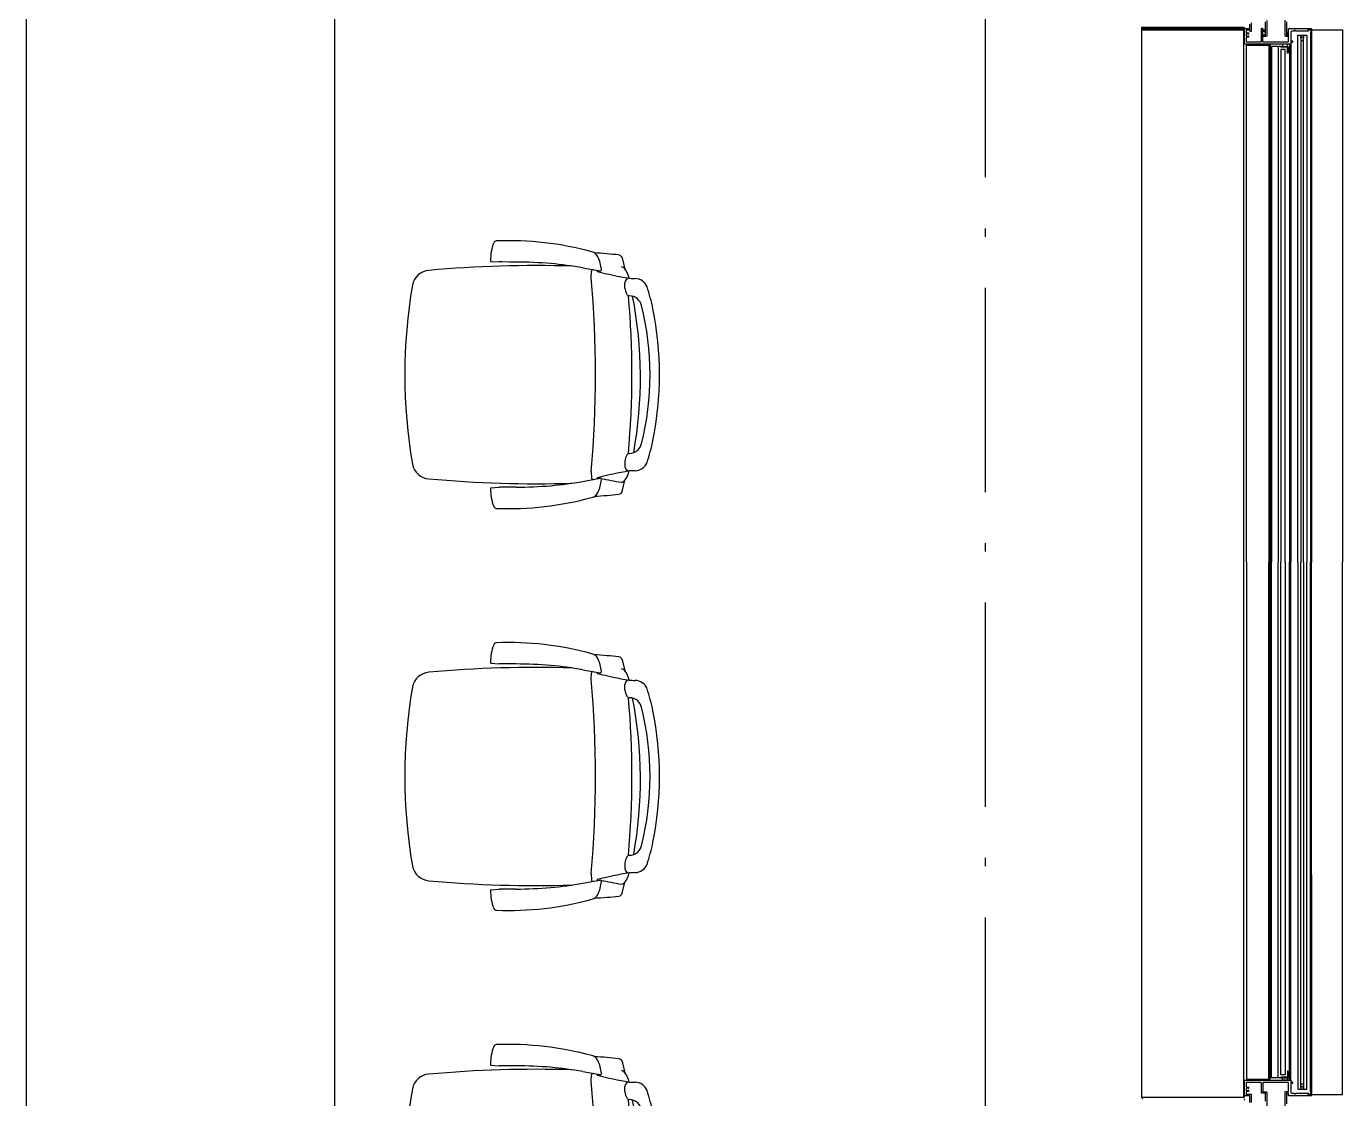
# Model space of a CAD drawing. Extents: x -120222 to -41942, y -19134 to 30932.
# Drawn here: x -71035 to -68087, y -2667 to -265 of the extents above; entities that cross this region are included whole.
import ezdxf

# ---------------------------------------------------------------- set-up
doc = ezdxf.new("R2010")
doc.units = 0
doc.header["$LTSCALE"] = 150
doc.header["$MEASUREMENT"] = 0
doc.linetypes.add('ISO-10______', pattern=[4.699, 3.048, -0.762, 0.127, -0.762])
doc.layers.get('0').update_dxf_attribs({"linetype": 'CONTINUOUS'})
for name, color, linetype in [('____-567', 7, 'CONTINUOUS'), ('_____', 7, 'CONTINUOUS'), ('____B', 7, 'CONTINUOUS')]:
    doc.layers.add(name, color=color, linetype=linetype)

# ---------------------------------------------------------------- blocks, each defined once
blk = doc.blocks.new('____-24')
at = {"color": 1, "linetype": 'Continuous'}
for p, q in [((-74742.6, -4819), (-74742.6, -4815.5)), ((-74594.6, -4826.5), (-74594.6, -6014)), ((-74592.6, -4823.5), (-74592.6, -6014)), ((-74687.6, -4854.7), (-74687.6, -6014)), ((-74684.6, -4854.7), (-74684.6, -6014)), ((-74667.2, -4859), (-74667.2, -6014)), ((-74641.6, -4854.7), (-74641.6, -6014)), ((-74638.6, -4854.7), (-74638.6, -6014)), ((-74687.6, -7173.3), (-74687.6, -6014)), ((-74684.6, -7173.3), (-74684.6, -6014)), ((-74667.2, -7169), (-74667.2, -6014)), ((-74641.6, -7173.3), (-74641.6, -6014)), ((-74638.6, -7173.3), (-74638.6, -6014)), ((-74594.6, -7201.5), (-74594.6, -6014)), ((-74592.6, -7204.5), (-74592.6, -6014)), ((-74971, -7215.5), (-74971, -7212.5)), ((-74742.6, -7212.5), (-74742.6, -7209)), ((-74742.6, -7219), (-74742.6, -7215.5))]:
    blk.add_line(p, q, dxfattribs=at)
at = {"color": 1, "linetype": 'Continuous', "flags": 128}
for points in [[(-74648.1, -4804), (-74648.1, -4827.3), (-74648.1, -4827.3, 0.414214), (-74647.6, -4827.8), (-74646.1, -4827.8), (-74646.1, -4827.8, -0.414214), (-74645.1, -4828.8), (-74645.1, -4830), (-74645.1, -4830, -0.414214), (-74645.9, -4830.8), (-74646.3, -4830.8), (-74646.3, -4830.8, -0.414214), (-74646.6, -4830.5), (-74646.6, -4829.8), (-74646.6, -4829.8, 0.414214), (-74647.1, -4829.3), (-74647.6, -4829.3), (-74647.6, -4829.3, 0.414214), (-74648.1, -4829.8), (-74648.1, -4834.2), (-74648.1, -4834.2, 0.414214), (-74647.6, -4834.7), (-74647.1, -4834.7), (-74647.1, -4834.7, 0.414214), (-74646.6, -4834.2), (-74646.6, -4833.5), (-74646.6, -4833.5, -0.414214), (-74646.3, -4833.2), (-74645.9, -4833.2), (-74645.9, -4833.2, -0.414214), (-74645.1, -4834), (-74645.1, -4835.2), (-74644.6, -4835.2), (-74644.6, -4835.2, -0.414214), (-74644.1, -4835.7), (-74644.1, -4836.2), (-74644.1, -4836.2, -0.414214), (-74644.6, -4836.7), (-74649.1, -4836.7), (-74649.1, -4836.7, -0.414214), (-74651.1, -4834.7), (-74651.1, -4800.5)], [(-74692.6, -4801), (-74692.6, -4834.7), (-74692.6, -4834.7, -0.414214), (-74694.6, -4836.7), (-74700.1, -4836.7), (-74700.1, -4836.7, -0.414214), (-74700.6, -4836.2), (-74700.6, -4835.7), (-74700.6, -4835.7, -0.414214), (-74700.1, -4835.2), (-74698.6, -4835.2), (-74698.6, -4832.5), (-74698.6, -4832.5, -0.414214), (-74698.3, -4832.2), (-74697.4, -4832.2), (-74697.4, -4832.2, -0.414214), (-74697.1, -4832.5), (-74697.1, -4834.7), (-74695.6, -4834.7), (-74695.6, -4834.7, 0.414214), (-74695.1, -4834.2), (-74695.1, -4824.2), (-74695.1, -4824.2, 0.414214), (-74695.6, -4823.7), (-74697.1, -4823.7), (-74697.1, -4825.9), (-74697.1, -4825.9, -0.414214), (-74697.4, -4826.2), (-74698.3, -4826.2), (-74698.3, -4826.2, -0.414214), (-74698.6, -4825.9), (-74698.6, -4823.2), (-74700.1, -4823.2), (-74700.1, -4823.2, -0.414214), (-74700.6, -4822.7), (-74700.6, -4822.2), (-74700.6, -4822.2, -0.414214), (-74700.1, -4821.7), (-74695.6, -4821.7), (-74695.6, -4821.7, 0.414214), (-74695.1, -4821.2), (-74695.1, -4804)], [(-74727.1, -4806), (-74727.1, -4823.7), (-74727.1, -4823.7, -0.414214), (-74728.8, -4825.5, -0.414214), (-74730.6, -4823.7), (-74730.6, -4809)], [(-74651.1, -7234.7), (-74651.1, -7200.5), (-74651.1, -7200.5, -0.414214), (-74650.1, -7199.5), (-74645.6, -7199.5), (-74645.6, -7199.5, 0.414214), (-74643.6, -7197.5), (-74643.6, -7181), (-74643.6, -7181, 0.414214), (-74645.6, -7179), (-74699.6, -7179), (-74699.6, -7179, 0.414214), (-74701.6, -7181), (-74701.6, -7198), (-74701.6, -7198, 0.414214), (-74699.6, -7200), (-74693.6, -7200), (-74693.6, -7200, -0.414214), (-74692.6, -7201), (-74692.6, -7234.7)], [(-74695.1, -7221.2), (-74695.1, -7204), (-74695.1, -7204, 0.414214), (-74696.1, -7203), (-74703.6, -7203), (-74703.6, -7203, -0.414214), (-74704.6, -7202), (-74704.6, -7181), (-74704.6, -7181, 0.414214), (-74706.6, -7179), (-74738.6, -7179), (-74738.6, -7188.4), (-74738.6, -7188.4, 0.48712), (-74737.3, -7189.4), (-74737.3, -7189.4, -0.185154), (-74733.6, -7189.8), (-74733.6, -7189.8, -0.276984), (-74733.1, -7190.7), (-74733.1, -7192.4), (-74733.1, -7192.4, -0.697861), (-74734, -7192.7), (-74734, -7192.7, 0.059473), (-74734.4, -7192.3), (-74734.4, -7192.3, -0.246102), (-74734.6, -7191.8), (-74734.6, -7191.8, 0.345929), (-74735.2, -7191.1, 0.345929), (-74736, -7191.5), (-74736, -7191.5, -0.246102), (-74736.3, -7191.7), (-74736.3, -7191.7, 0.078486), (-74737.2, -7192), (-74737.2, -7192, -0.246102), (-74737.6, -7191.9), (-74737.6, -7191.9, 0.345929), (-74738.5, -7192, 0.345929), (-74738.6, -7192.9), (-74738.6, -7192.9, -0.246102), (-74738.6, -7193.4), (-74738.6, -7193.4, 0.212332), (-74738.6, -7195.6), (-74738.6, -7195.6, -0.246102), (-74738.6, -7196.1), (-74738.6, -7196.1, 0.345929), (-74738.5, -7196.9, 0.345929), (-74737.6, -7197), (-74737.6, -7197, -0.246102), (-74737.2, -7197), (-74737.2, -7197, 0.078486), (-74736.3, -7197.2), (-74736.3, -7197.2, -0.246102), (-74736, -7197.5), (-74736, -7197.5, 0.345929), (-74735.2, -7197.8, 0.345929), (-74734.6, -7197.1), (-74734.6, -7197.1, -0.246102), (-74734.4, -7196.7), (-74734.4, -7196.7, 0.059473), (-74734, -7196.3), (-74734, -7196.3, -0.697861), (-74733.1, -7196.6), (-74733.1, -7198.2), (-74733.1, -7198.2, -0.276984), (-74733.6, -7199.1), (-74733.6, -7199.1, -0.185154), (-74737.3, -7199.6), (-74737.3, -7199.6, 0.48712), (-74738.6, -7200.5), (-74738.6, -7204.5), (-74738.6, -7204.5, 0.414214), (-74737.6, -7205.5), (-74729.2, -7205.5), (-74727.6, -7205.5), (-74727.6, -7205.5, -0.414214), (-74727.1, -7206), (-74727.1, -7223.7)], [(-74730.6, -7223.7), (-74730.6, -7209), (-74742.1, -7209), (-74742.1, -7209, -0.414214), (-74742.6, -7208.5), (-74742.6, -7174.5), (-74742.6, -7174.5, -0.414214), (-74742.1, -7174), (-74638.9, -7174), (-74638.9, -7174, -0.414214), (-74638.6, -7174.3), (-74638.6, -7178.7), (-74637.1, -7178.7), (-74637.1, -7177.8), (-74637.1, -7177.8, -0.414214), (-74636.8, -7177.5), (-74636.2, -7177.5), (-74636.2, -7177.5, -0.182676), (-74636, -7177.6), (-74635.1, -7178.4), (-74635.1, -7178.4, -0.451416), (-74635.1, -7180.6), (-74636, -7181.4), (-74636, -7181.4, -0.182676), (-74636.2, -7181.5), (-74636.8, -7181.5), (-74636.8, -7181.5, -0.414214), (-74637.1, -7181.2), (-74637.1, -7180.2), (-74638.6, -7180.2), (-74638.6, -7200.5), (-74638.6, -7200.5, 0.414214), (-74635.6, -7203.5), (-74631.4, -7203.5), (-74631.4, -7203.5, -0.414214), (-74630.9, -7204), (-74630.9, -7204.3), (-74630.9, -7204.3, 0.414214), (-74630.4, -7204.8), (-74628.4, -7204.8), (-74628.4, -7204.8, 0.414214), (-74627.9, -7204.3), (-74627.9, -7203.5), (-74600.1, -7203.5), (-74600.1, -7203.5, -0.414214), (-74599.6, -7204), (-74599.6, -7204.5), (-74600.6, -7204.5), (-74600.6, -7206.2), (-74600.6, -7206.2, 0.414214), (-74599.6, -7207.2), (-74599.6, -7207.2), (-74595.1, -7207.2), (-74595.1, -7207.2, 0.414214), (-74594.6, -7206.7), (-74594.6, -7205), (-74595.6, -7205), (-74595.6, -7204.5), (-74595.6, -7204.5, -0.414214), (-74595.1, -7204), (-74593.1, -7204), (-74593.1, -7204, -0.414214), (-74592.6, -7204.5), (-74592.6, -7208.5), (-74592.6, -7208.5, -0.414214), (-74593.1, -7209), (-74642.6, -7209), (-74642.6, -7209, -0.414214), (-74643.6, -7208), (-74643.6, -7203), (-74647.1, -7203), (-74647.1, -7203, 0.414214), (-74648.1, -7204), (-74648.1, -7227.3)]]:
    blk.add_lwpolyline(points, format="xyb", dxfattribs=at)
for points in [[(-74703.1, -4818), (-74703.1, -4818, -0.414214), (-74702.1, -4819), (-74702.1, -4847), (-74702.1, -4847, 0.414214), (-74700.1, -4849), (-74645.6, -4849), (-74645.6, -4849, 0.414214), (-74643.6, -4847), (-74643.6, -4820), (-74643.6, -4820, -0.414214), (-74642.6, -4819), (-74593.1, -4819), (-74593.1, -4819, -0.414214), (-74592.6, -4819.5), (-74592.6, -4823.5), (-74592.6, -4823.5, -0.414214), (-74593.1, -4824), (-74595.1, -4824), (-74595.1, -4824, -0.414214), (-74595.6, -4823.5), (-74595.6, -4823), (-74594.6, -4823), (-74594.6, -4821.3), (-74594.6, -4821.3, 0.414214), (-74595.1, -4820.8), (-74599.6, -4820.8), (-74599.6, -4820.8, 0.414214), (-74600.6, -4821.8), (-74600.6, -4823.5), (-74599.6, -4823.5), (-74599.6, -4824), (-74599.6, -4824, -0.414214), (-74600.1, -4824.5), (-74627.9, -4824.5), (-74627.9, -4823.7), (-74627.9, -4823.7, 0.414214), (-74628.4, -4823.2), (-74630.4, -4823.2), (-74630.4, -4823.2, 0.414214), (-74630.9, -4823.7), (-74630.9, -4824), (-74630.9, -4824, -0.414214), (-74631.4, -4824.5), (-74635.6, -4824.5), (-74635.6, -4824.5, 0.414214), (-74638.6, -4827.5), (-74638.6, -4847.7), (-74637.1, -4847.7), (-74637.1, -4846.8), (-74637.1, -4846.8, -0.414214), (-74636.8, -4846.5), (-74636.2, -4846.5), (-74636.2, -4846.5, -0.182676), (-74636, -4846.6), (-74635.1, -4847.4), (-74635.1, -4847.4, -0.451416), (-74635.1, -4849.6), (-74636, -4850.4), (-74636, -4850.4, -0.182676), (-74636.2, -4850.5), (-74636.8, -4850.5), (-74636.8, -4850.5, -0.414214), (-74637.1, -4850.2), (-74637.1, -4849.2), (-74638.6, -4849.2), (-74638.6, -4853.7), (-74638.6, -4853.7, -0.414214), (-74638.9, -4854), (-74742.1, -4854), (-74742.1, -4854, -0.414214), (-74742.6, -4853.5), (-74742.6, -4819.5), (-74742.6, -4819.5, -0.414214), (-74742.1, -4819), (-74732.6, -4819), (-74732.6, -4819, -0.414214), (-74732.1, -4819.5), (-74732.1, -4822), (-74732.1, -4822, -0.414214), (-74732.6, -4822.5), (-74738.1, -4822.5), (-74738.1, -4822.5, 0.414214), (-74738.6, -4823), (-74738.6, -4827.4), (-74738.6, -4827.4, 0.48712), (-74737.3, -4828.4), (-74737.3, -4828.4, -0.185154), (-74733.6, -4828.8), (-74733.6, -4828.8, -0.276984), (-74733.1, -4829.7), (-74733.1, -4831.4), (-74733.1, -4831.4, -0.697861), (-74734, -4831.7), (-74734, -4831.7, 0.059473), (-74734.4, -4831.3), (-74734.4, -4831.3, -0.246102), (-74734.6, -4830.8), (-74734.6, -4830.8, 0.345929), (-74735.2, -4830.1, 0.345929), (-74736, -4830.5), (-74736, -4830.5, -0.246102), (-74736.3, -4830.7), (-74736.3, -4830.7, 0.078486), (-74737.2, -4831), (-74737.2, -4831, -0.246102), (-74737.6, -4830.9), (-74737.6, -4830.9, 0.345929), (-74738.5, -4831, 0.345929), (-74738.6, -4831.9), (-74738.6, -4831.9, -0.246102), (-74738.6, -4832.4), (-74738.6, -4832.4, 0.212332), (-74738.6, -4834.6), (-74738.6, -4834.6, -0.246102), (-74738.6, -4835.1), (-74738.6, -4835.1, 0.345929), (-74738.5, -4835.9, 0.345929), (-74737.6, -4836), (-74737.6, -4836, -0.246102), (-74737.2, -4836), (-74737.2, -4836, 0.078486), (-74736.3, -4836.2), (-74736.3, -4836.2, -0.246102), (-74736, -4836.5), (-74736, -4836.5, 0.345929), (-74735.2, -4836.8, 0.345929), (-74734.6, -4836.1), (-74734.6, -4836.1, -0.246102), (-74734.4, -4835.7), (-74734.4, -4835.7, 0.059473), (-74734, -4835.3), (-74734, -4835.3, -0.697861), (-74733.1, -4835.6), (-74733.1, -4837.2), (-74733.1, -4837.2, -0.276984), (-74733.6, -4838.1), (-74733.6, -4838.1, -0.185154), (-74737.3, -4838.6), (-74737.3, -4838.6, 0.48712), (-74738.6, -4839.5), (-74738.6, -4849), (-74706.6, -4849), (-74706.6, -4849, 0.414214), (-74704.6, -4847), (-74704.6, -4819), (-74704.6, -4819, -0.414214), (-74703.6, -4818)], [(-74661.2, -4859), (-74646.2, -4859), (-74646.2, -4859, -0.414214), (-74644.6, -4860.6), (-74644.6, -4874), (-74646.2, -4874), (-74646.2, -4860.6), (-74661.2, -4860.6)], [(-74661.2, -7169), (-74646.2, -7169), (-74646.2, -7169, 0.414214), (-74644.6, -7167.4), (-74644.6, -7154), (-74646.2, -7154), (-74646.2, -7167.4), (-74661.2, -7167.4)]]:
    blk.add_lwpolyline(points, format="xyb", close=True, dxfattribs=at)
for points in [[(-74622.6, -6014), (-74622.6, -4834), (-74616.6, -4834), (-74616.6, -6014)], [(-74610.6, -6014), (-74610.6, -4834), (-74602.6, -4834), (-74602.6, -6014)], [(-74592.6, -5314), (-74592.6, -4821.5), (-74522.6, -4821.5), (-74522.6, -6014)], [(-74737.6, -6014), (-74737.6, -4856), (-74687.6, -4856)], [(-74661.2, -4859), (-74681.6, -4859), (-74681.6, -6014)], [(-74651.2, -6014), (-74651.2, -4866), (-74661.2, -4866), (-74661.2, -6014)], [(-74737.6, -6014), (-74737.6, -7172), (-74687.6, -7172)], [(-74661.2, -7169), (-74681.6, -7169), (-74681.6, -6014)], [(-74651.2, -6014), (-74651.2, -7162), (-74661.2, -7162), (-74661.2, -6014)], [(-74622.6, -6014), (-74622.6, -7194), (-74616.6, -7194), (-74616.6, -6014)], [(-74610.6, -6014), (-74610.6, -7194), (-74602.6, -7194), (-74602.6, -6014)], [(-74592.6, -6714), (-74592.6, -7206.5), (-74522.6, -7206.5), (-74522.6, -6014)]]:
    blk.add_lwpolyline(points, dxfattribs=at)
for points in [[(-74613.1, -4839), (-74614.1, -4839), (-74616.6, -4840.5), (-74616.6, -4834), (-74610.6, -4834), (-74610.6, -4840.5)], [(-74646.2, -4859), (-74646.2, -4854), (-74657.2, -4854), (-74657.2, -4859)], [(-74613.1, -4839), (-74614.1, -4839), (-74616.6, -4840.5), (-74616.6, -4846), (-74610.6, -4846), (-74610.6, -4840.5)], [(-74646.2, -7169), (-74646.2, -7174), (-74657.2, -7174), (-74657.2, -7169)], [(-74613.1, -7189), (-74614.1, -7189), (-74616.6, -7187.5), (-74616.6, -7182), (-74610.6, -7182), (-74610.6, -7187.5)], [(-74613.1, -7189), (-74614.1, -7189), (-74616.6, -7187.5), (-74616.6, -7194), (-74610.6, -7194), (-74610.6, -7187.5)]]:
    blk.add_lwpolyline(points, close=True, dxfattribs=at)
blk = doc.blocks.new('____-28')
at = {"color": 1}
blk.add_blockref('____-24', (0, 0), dxfattribs=at)
blk = doc.blocks.new('____-51')
at = {"color": 1, "linetype": 'Continuous'}
for p, q in [((-74972.6, -4818.5), (-74742.6, -4818.5)), ((-74972.6, -4821.5), (-74742.6, -4821.5))]:
    blk.add_line(p, q, dxfattribs=at)
blk = doc.blocks.new('____-52')
at = {"color": 1, "linetype": 'Continuous', "flags": 128}
blk.add_lwpolyline([(-74972.6, -7212.5), (-74972.6, -4815.5), (-74744.6, -4815.5), (-74744.6, -7212.5)], close=True, dxfattribs=at)
blk = doc.blocks.new('____-54')
at = {"color": 1}
for name in ['____-52', '____-51']:
    blk.add_blockref(name, (0, 0), dxfattribs=at)
blk = doc.blocks.new('____-167')
at = {"color": 1}
for name in ['____-54', '____-28']:
    blk.add_blockref(name, (0, 0), dxfattribs=at)
blk = doc.blocks.new('____-406')
at = {"color": 1, "linetype": 'Continuous'}
for p, q in [((-76204, -6219), (-76204, -6219)), ((-76204, -6219), (-76204, -6219)), ((-76429.9, -6240.4), (-76430.1, -6240.3)), ((-76429.9, -6240.4), (-76411.7, -6241.6)), ((-76410.4, -6241.6), (-76411.7, -6241.6)), ((-76405.5, -6241.7), (-76410.4, -6241.6)), ((-76388.6, -6241.9), (-76405.5, -6241.7)), ((-76388.6, -6241.8), (-76388.6, -6241.9)), ((-76388.6, -6241.9), (-76388.6, -6241.9)), ((-76388.6, -6241.9), (-76388.6, -6241.9)), ((-76384, -6241.9), (-76388.5, -6241.8)), ((-76378.5, -6241.9), (-76384, -6241.9)), ((-76373.3, -6242), (-76378.5, -6241.9)), ((-76135.9, -6232.6), (-76129.8, -6257.5)), ((-76224, -6254.8), (-76186.3, -6261.7)), ((-76205.4, -6276.6), (-76204.6, -6262)), ((-76190, -6261), (-76191.7, -6261.9)), ((-76129.7, -6300.4), (-76129.9, -6288.3)), ((-76129.7, -6687.5), (-76129.9, -6699.7)), ((-76205.4, -6711.3), (-76204.6, -6726)), ((-76429.9, -6747.5), (-76430.1, -6747.6)), ((-76429.9, -6747.5), (-76411.7, -6746.3)), ((-76410.4, -6746.3), (-76411.7, -6746.3)), ((-76405.5, -6746.3), (-76410.4, -6746.3)), ((-76388.6, -6746.1), (-76405.5, -6746.3)), ((-76388.6, -6746.1), (-76388.6, -6746.1)), ((-76388.6, -6746.1), (-76388.6, -6746.1)), ((-76388.6, -6746.1), (-76388.6, -6746.1)), ((-76384, -6746.1), (-76388.5, -6746.1)), ((-76378.5, -6746), (-76384, -6746.1)), ((-76373.3, -6746), (-76378.5, -6746)), ((-76224, -6733.2), (-76186.3, -6726.2)), ((-76190, -6726.9), (-76191.7, -6726)), ((-76135.9, -6755.4), (-76129.8, -6730.5)), ((-76204, -6768.9), (-76204, -6768.9)), ((-76204, -6768.9), (-76204, -6768.9))]:
    blk.add_line(p, q, dxfattribs=at)
for centre, radius, start, end in [((-76313.8, -6239.5), 117.1, 159.6734, 179.5784), ((-76417.4, -6201.1), 6.64, 92.1549, 159.6619), ((-76390.4, -6900.3), 706.3, 74.7012, 92.2089), ((-76208.2, -6238.4), 19.8, 25.0786, 77.8315), ((-76428.8, -6238.7), 2.05, 177.9278, 232.897), ((-76375.8, -7234.7), 992.7, 85.3835, 89.8572), ((-76387.1, -7205.7), 964.8, 80.2656, 84.5714), ((-76260.8, -7293.8), 1074.2, 83.7218, 86.6397), ((-76269.4, -6267.3), 87.4, 5.7343, 25.2762), ((-76145.2, -6235.8), 9.89, 19.1753, 78.5268), ((-76565.5, -6301.5), 41, 94.4172, 168.952), ((-76328.8, -8882.4), 2632.7, 88.2489, 95.2283), ((-78634.6, -6494), 2438.8, 354.8867, 5.1133), ((-76201.4, -6263), 3.39, 98.5009, 162.7187), ((-76135.1, -6468.2), 219, 107.332, 107.7469), ((-76191.5, -6262.5), 0.63, 108.5096, 262.3398), ((-75944.3, -5269.2), 1024.2, 256.03, 260.114), ((-76185.4, -6258.8), 3.06, 252.4012, 5.0367), ((-76139.1, -6264.4), 11.6, 37.158, 82.5242), ((-76167.3, -6287.6), 48, 11.1992, 38.9512), ((-76119.5, -6288.6), 10.4, 93.6423, 178.5319), ((-76036.6, -4517), 1763.2, 267.2825, 267.7111), ((-75420.4, -6494), 1202.2, 170.4062, 189.5938), ((-76099.2, -6298.7), 30.5, 183.1602, 209.466), ((-76107.6, -6308.3), 29.5, 22.088, 88.746), ((-76488.6, -6432.4), 430.1, 11.4775, 18.309), ((-76119.6, -6310.7), 6.85, 206.4793, 261.7702), ((-78090.7, -6493.5), 1976.7, 354.8525, 5.1095), ((-76120.6, -6347.4), 29.9, 49.3962, 90.0225), ((-77035.6, -6500.2), 940.6, 349.6852, 11.1384), ((-76124.7, -6348.5), 33.5, 16.6807, 45.2073), ((-76717.4, -6494), 643.8, 346.0554, 13.9446), ((-76805.8, -6494), 753.3, 348.7303, 11.2697), ((-76124.7, -6639.5), 33.5, 314.7927, 343.3193), ((-76488.6, -6555.6), 430.1, 341.691, 348.5225), ((-76099.2, -6689.2), 30.5, 150.534, 176.8398), ((-76119.6, -6677.3), 6.85, 98.2298, 153.5207), ((-76120.6, -6640.6), 29.9, 269.9775, 310.6038), ((-76107.6, -6679.6), 29.5, 271.254, 337.912), ((-76565.5, -6686.5), 41, 191.048, 265.5828), ((-75944.3, -7718.7), 1024.2, 99.886, 103.97), ((-76119.5, -6699.4), 10.4, 181.4681, 266.3577), ((-76167.3, -6700.4), 48, 321.0488, 348.8008), ((-76036.6, -8471), 1763.2, 92.2889, 92.7175), ((-76328.8, -4105.6), 2632.7, 264.7717, 271.7511), ((-76428.8, -6749.3), 2.05, 127.103, 182.0722), ((-76313.8, -6748.5), 117.1, 180.4216, 200.3266), ((-76375.8, -5753.3), 992.7, 270.1428, 274.6165), ((-76387.1, -5782.3), 964.8, 275.4286, 279.7344), ((-76201.4, -6725), 3.39, 197.2813, 261.4991), ((-76135.1, -6519.7), 219, 252.2531, 252.668), ((-76191.5, -6725.4), 0.63, 97.6602, 251.4904), ((-76269.4, -6720.7), 87.4, 334.7238, 354.2657), ((-76185.4, -6729.1), 3.06, 354.9633, 107.5988), ((-75532.6, -3359.9), 3429, 259.0497, 259.8362), ((-76139.1, -6723.6), 11.6, 277.4758, 322.842), ((-76390.4, -6087.7), 706.3, 267.7911, 285.2988), ((-76208.2, -6749.6), 19.8, 282.1685, 334.9214), ((-76260.8, -5694.1), 1074.2, 273.3603, 276.2782), ((-76145.2, -6752.2), 9.89, 281.4732, 340.8247), ((-76417.4, -6786.8), 6.64, 200.3381, 267.8451)]:
    blk.add_arc(centre, radius, start, end, dxfattribs=at)
blk = doc.blocks.new('____-407')
at = {"color": 1, "linetype": 'Continuous'}
for p, q in [((-76204, -5319), (-76204, -5319)), ((-76204, -5319), (-76204, -5319)), ((-76135.9, -5332.6), (-76129.8, -5357.5)), ((-76429.9, -5340.4), (-76430.1, -5340.3)), ((-76429.9, -5340.4), (-76411.7, -5341.6)), ((-76410.4, -5341.6), (-76411.7, -5341.6)), ((-76405.5, -5341.7), (-76410.4, -5341.6)), ((-76388.6, -5341.9), (-76405.5, -5341.7)), ((-76388.6, -5341.8), (-76388.6, -5341.9)), ((-76388.6, -5341.9), (-76388.6, -5341.9)), ((-76388.6, -5341.9), (-76388.6, -5341.9)), ((-76384, -5341.9), (-76388.5, -5341.8)), ((-76378.5, -5341.9), (-76384, -5341.9)), ((-76373.3, -5342), (-76378.5, -5341.9)), ((-76224, -5354.8), (-76186.3, -5361.7)), ((-76205.4, -5376.6), (-76204.6, -5362)), ((-76190, -5361), (-76191.7, -5361.9)), ((-76129.7, -5400.4), (-76129.9, -5388.3)), ((-76129.7, -5787.5), (-76129.9, -5799.7)), ((-76224, -5833.2), (-76186.3, -5826.2)), ((-76205.4, -5811.3), (-76204.6, -5826)), ((-76190, -5826.9), (-76191.7, -5826)), ((-76135.9, -5855.4), (-76129.8, -5830.5)), ((-76429.9, -5847.5), (-76430.1, -5847.6)), ((-76429.9, -5847.5), (-76411.7, -5846.3)), ((-76410.4, -5846.3), (-76411.7, -5846.3)), ((-76405.5, -5846.3), (-76410.4, -5846.3)), ((-76388.6, -5846.1), (-76405.5, -5846.3)), ((-76388.6, -5846.1), (-76388.6, -5846.1)), ((-76388.6, -5846.1), (-76388.6, -5846.1)), ((-76388.6, -5846.1), (-76388.6, -5846.1)), ((-76384, -5846.1), (-76388.5, -5846.1)), ((-76378.5, -5846), (-76384, -5846.1)), ((-76373.3, -5846), (-76378.5, -5846)), ((-76204, -5868.9), (-76204, -5868.9)), ((-76204, -5868.9), (-76204, -5868.9))]:
    blk.add_line(p, q, dxfattribs=at)
for centre, radius, start, end in [((-76313.8, -5339.5), 117.1, 159.6734, 179.5784), ((-76417.4, -5301.1), 6.64, 92.1549, 159.6619), ((-76390.4, -6000.3), 706.3, 74.7012, 92.2089), ((-76208.2, -5338.4), 19.8, 25.0786, 77.8315), ((-76260.8, -6393.8), 1074.2, 83.7218, 86.6397), ((-76269.4, -5367.3), 87.4, 5.7343, 25.2762), ((-76145.2, -5335.8), 9.89, 19.1753, 78.5268), ((-76565.5, -5401.5), 41, 94.4172, 168.952), ((-76328.8, -7982.4), 2632.7, 88.2489, 95.2283), ((-76428.8, -5338.7), 2.05, 177.9278, 232.897), ((-76375.8, -6334.7), 992.7, 85.3835, 89.8572), ((-76387.1, -6305.7), 964.8, 80.2656, 84.5714), ((-76201.4, -5363), 3.39, 98.5009, 162.7187), ((-76135.1, -5568.2), 219, 107.332, 107.7469), ((-76191.5, -5362.5), 0.63, 108.5096, 262.3398), ((-75944.3, -4369.2), 1024.2, 256.03, 260.114), ((-76185.4, -5358.8), 3.06, 252.4012, 5.0367), ((-76139.1, -5364.4), 11.6, 37.158, 82.5242), ((-76167.3, -5387.6), 48, 11.1992, 38.9512), ((-75420.4, -5594), 1202.2, 170.4062, 189.5938), ((-78634.6, -5594), 2438.8, 354.8867, 5.1133), ((-76119.5, -5388.6), 10.4, 93.6423, 178.5319), ((-76036.6, -3617), 1763.2, 267.2825, 267.7111), ((-76107.6, -5408.3), 29.5, 22.088, 88.746), ((-76099.2, -5398.7), 30.5, 183.1602, 209.466), ((-76119.6, -5410.7), 6.85, 206.4793, 261.7702), ((-78090.7, -5593.5), 1976.7, 354.8525, 5.1095), ((-76120.6, -5447.4), 29.9, 49.3962, 90.0225), ((-77035.6, -5600.2), 940.6, 349.6852, 11.1384), ((-76488.6, -5532.4), 430.1, 11.4775, 18.309), ((-76124.7, -5448.5), 33.5, 16.6807, 45.2073), ((-76717.4, -5594), 643.8, 346.0554, 13.9446), ((-76805.8, -5594), 753.3, 348.7303, 11.2697), ((-76488.6, -5655.6), 430.1, 341.691, 348.5225), ((-76099.2, -5789.2), 30.5, 150.534, 176.8398), ((-76119.6, -5777.3), 6.85, 98.2298, 153.5207), ((-76120.6, -5740.6), 29.9, 269.9775, 310.6038), ((-76124.7, -5739.5), 33.5, 314.7927, 343.3193), ((-76565.5, -5786.5), 41, 191.048, 265.5828), ((-76119.5, -5799.4), 10.4, 181.4681, 266.3577), ((-76107.6, -5779.6), 29.5, 271.254, 337.912), ((-76328.8, -3205.6), 2632.7, 264.7717, 271.7511), ((-76387.1, -4882.3), 964.8, 275.4286, 279.7344), ((-76201.4, -5825), 3.39, 197.2813, 261.4991), ((-76135.1, -5619.7), 219, 252.2531, 252.668), ((-76191.5, -5825.4), 0.63, 97.6602, 251.4904), ((-75944.3, -6818.7), 1024.2, 99.886, 103.97), ((-76269.4, -5820.7), 87.4, 334.7238, 354.2657), ((-76185.4, -5829.1), 3.06, 354.9633, 107.5988), ((-75532.6, -2459.9), 3429, 259.0497, 259.8362), ((-76139.1, -5823.6), 11.6, 277.4758, 322.842), ((-76167.3, -5800.4), 48, 321.0488, 348.8008), ((-76036.6, -7571), 1763.2, 92.2889, 92.7175), ((-76428.8, -5849.3), 2.05, 127.103, 182.0722), ((-76313.8, -5848.5), 117.1, 180.4216, 200.3266), ((-76375.8, -4853.3), 992.7, 270.1428, 274.6165), ((-76208.2, -5849.6), 19.8, 282.1685, 334.9214), ((-76260.8, -4794.1), 1074.2, 273.3603, 276.2782), ((-76145.2, -5852.2), 9.89, 281.4732, 340.8247), ((-76417.4, -5886.8), 6.64, 200.3381, 267.8451), ((-76390.4, -5187.7), 706.3, 267.7911, 285.2988)]:
    blk.add_arc(centre, radius, start, end, dxfattribs=at)
blk = doc.blocks.new('____-422')
at = {"color": 1, "linetype": 'Continuous'}
for p, q in [((-76204, -7119), (-76204, -7119)), ((-76204, -7119), (-76204, -7119)), ((-76135.9, -7132.6), (-76129.8, -7157.5)), ((-76429.9, -7140.4), (-76430.1, -7140.3)), ((-76429.9, -7140.4), (-76411.7, -7141.6)), ((-76410.4, -7141.6), (-76411.7, -7141.6)), ((-76405.5, -7141.7), (-76410.4, -7141.6)), ((-76388.6, -7141.9), (-76405.5, -7141.7)), ((-76388.6, -7141.8), (-76388.6, -7141.9)), ((-76388.6, -7141.9), (-76388.6, -7141.9)), ((-76388.6, -7141.9), (-76388.6, -7141.9)), ((-76384, -7141.9), (-76388.5, -7141.8)), ((-76378.5, -7141.9), (-76384, -7141.9)), ((-76373.3, -7142), (-76378.5, -7141.9)), ((-76224, -7154.8), (-76186.3, -7161.7)), ((-76205.4, -7176.6), (-76204.6, -7162)), ((-76190, -7161), (-76191.7, -7161.9)), ((-76129.7, -7200.4), (-76129.9, -7188.3)), ((-76129.7, -7587.5), (-76129.9, -7599.7)), ((-76224, -7633.2), (-76186.3, -7626.2)), ((-76205.4, -7611.3), (-76204.6, -7626)), ((-76190, -7626.9), (-76191.7, -7626)), ((-76135.9, -7655.4), (-76129.8, -7630.5)), ((-76429.9, -7647.5), (-76430.1, -7647.6)), ((-76429.9, -7647.5), (-76411.7, -7646.3)), ((-76410.4, -7646.3), (-76411.7, -7646.3)), ((-76405.5, -7646.3), (-76410.4, -7646.3)), ((-76388.6, -7646.1), (-76405.5, -7646.3)), ((-76388.6, -7646.1), (-76388.6, -7646.1)), ((-76388.6, -7646.1), (-76388.6, -7646.1)), ((-76388.6, -7646.1), (-76388.6, -7646.1)), ((-76384, -7646.1), (-76388.5, -7646.1)), ((-76378.5, -7646), (-76384, -7646.1)), ((-76373.3, -7646), (-76378.5, -7646)), ((-76204, -7668.9), (-76204, -7668.9)), ((-76204, -7668.9), (-76204, -7668.9))]:
    blk.add_line(p, q, dxfattribs=at)
for centre, radius, start, end in [((-76313.8, -7139.5), 117.1, 159.6734, 179.5784), ((-76417.4, -7101.1), 6.64, 92.1549, 159.6619), ((-76390.4, -7800.3), 706.3, 74.7012, 92.2089), ((-76208.2, -7138.4), 19.8, 25.0786, 77.8315), ((-76260.8, -8193.8), 1074.2, 83.7218, 86.6397), ((-76269.4, -7167.3), 87.4, 5.7343, 25.2762), ((-76145.2, -7135.8), 9.89, 19.1753, 78.5268), ((-76565.5, -7201.5), 41, 94.4172, 168.952), ((-76328.8, -9782.4), 2632.7, 88.2489, 95.2283), ((-76428.8, -7138.7), 2.05, 177.9278, 232.897), ((-76375.8, -8134.7), 992.7, 85.3835, 89.8572), ((-76387.1, -8105.7), 964.8, 80.2656, 84.5714), ((-76201.4, -7163), 3.39, 98.5009, 162.7187), ((-76135.1, -7368.2), 219, 107.332, 107.7469), ((-76191.5, -7162.5), 0.63, 108.5096, 262.3398), ((-76185.4, -7158.8), 3.06, 252.4012, 5.0367), ((-76139.1, -7164.4), 11.6, 37.158, 82.5242), ((-76167.3, -7187.6), 48, 11.1992, 38.9512), ((-78634.6, -7394), 2438.8, 354.8867, 5.1133), ((-75944.3, -6169.2), 1024.2, 256.03, 260.114), ((-76119.5, -7188.6), 10.4, 93.6423, 178.5319), ((-76036.6, -5417), 1763.2, 267.2825, 267.7111), ((-76107.6, -7208.3), 29.5, 22.088, 88.746), ((-75420.4, -7394), 1202.2, 170.4062, 189.5938), ((-76099.2, -7198.7), 30.5, 183.1602, 209.466), ((-76119.6, -7210.7), 6.85, 206.4793, 261.7702), ((-78090.7, -7393.5), 1976.7, 354.8525, 5.1095), ((-76120.6, -7247.4), 29.9, 49.3962, 90.0225), ((-77035.6, -7400.2), 940.6, 349.6852, 11.1384), ((-76488.6, -7332.4), 430.1, 11.4775, 18.309), ((-76124.7, -7248.5), 33.5, 16.6807, 45.2073), ((-76717.4, -7394), 643.8, 346.0554, 13.9446), ((-76805.8, -7394), 753.3, 348.7303, 11.2697), ((-76488.6, -7455.6), 430.1, 341.691, 348.5225), ((-76099.2, -7589.2), 30.5, 150.534, 176.8398), ((-76119.6, -7577.3), 6.85, 98.2298, 153.5207), ((-76120.6, -7540.6), 29.9, 269.9775, 310.6038), ((-76124.7, -7539.5), 33.5, 314.7927, 343.3193), ((-76565.5, -7586.5), 41, 191.048, 265.5828), ((-76119.5, -7599.4), 10.4, 181.4681, 266.3577), ((-76107.6, -7579.6), 29.5, 271.254, 337.912), ((-76328.8, -5005.6), 2632.7, 264.7717, 271.7511), ((-76387.1, -6682.3), 964.8, 275.4286, 279.7344), ((-76201.4, -7625), 3.39, 197.2813, 261.4991), ((-76135.1, -7419.7), 219, 252.2531, 252.668), ((-76191.5, -7625.4), 0.63, 97.6602, 251.4904), ((-75944.3, -8618.7), 1024.2, 99.886, 103.97), ((-76269.4, -7620.7), 87.4, 334.7238, 354.2657), ((-76185.4, -7629.1), 3.06, 354.9633, 107.5988), ((-75532.6, -4259.9), 3429, 259.0497, 259.8362), ((-76139.1, -7623.6), 11.6, 277.4758, 322.842), ((-76167.3, -7600.4), 48, 321.0488, 348.8008), ((-76036.6, -9371), 1763.2, 92.2889, 92.7175), ((-76428.8, -7649.3), 2.05, 127.103, 182.0722), ((-76313.8, -7648.5), 117.1, 180.4216, 200.3266), ((-76375.8, -6653.3), 992.7, 270.1428, 274.6165), ((-76208.2, -7649.6), 19.8, 282.1685, 334.9214), ((-76260.8, -6594.1), 1074.2, 273.3603, 276.2782), ((-76145.2, -7652.2), 9.89, 281.4732, 340.8247), ((-76417.4, -7686.8), 6.64, 200.3381, 267.8451), ((-76390.4, -6987.7), 706.3, 267.7911, 285.2988)]:
    blk.add_arc(centre, radius, start, end, dxfattribs=at)
blk = doc.blocks.new('____-423')
at = {"color": 1, "linetype": 'Continuous', "flags": 128}
blk.add_lwpolyline([(-77470.2, -4544), (-76780.2, -4544), (-76780.2, -11144), (-77470.2, -11144)], close=True, dxfattribs=at)
blk = doc.blocks.new('____-424')
at = {"color": 1}
for name in ['____-423', '____-407', '____-406', '____-422']:
    blk.add_blockref(name, (0, 0), dxfattribs=at)

msp = doc.modelspace()

# ---------------------------------------------------------------- linework, layer by layer
at = {"layer": '____B', "color": 6, "linetype": 'ISO-10______'}
msp.add_line((-68887.45335, -18224.63716), (-68887.45335, 28821.32985), dxfattribs=at)

# ---------------------------------------------------------------- block references
at = {"layer": '____-567', "color": 0}
msp.add_blockref('____-167', (6435.10495, 4548.69799), dxfattribs=at)
at = {"layer": '_____', "color": 0}
msp.add_blockref('____-424', (6435.10495, 4548.69799), dxfattribs=at)

doc.saveas('drawing.dxf')
